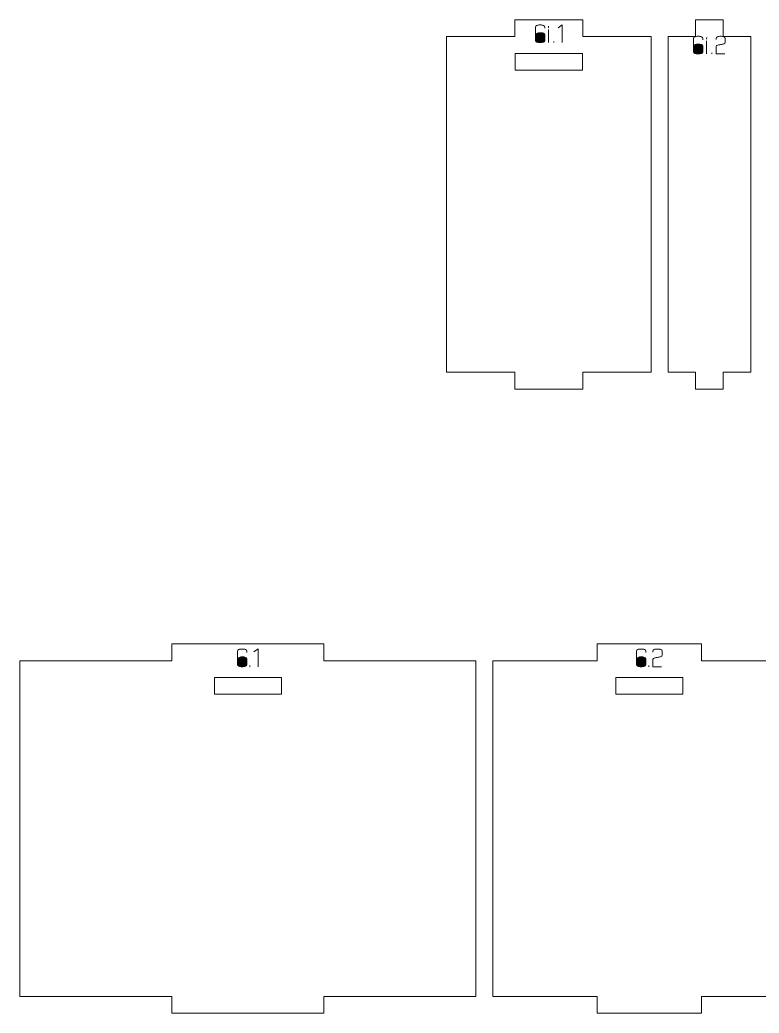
# Model space of a CAD drawing. Header units: centimetres. Extents: x -191 to 212, y -234 to 239.
# Drawn here: x 36.32 to 49.54, y -18.46 to -0.7 of the extents above; entities that cross this region are included whole.
import ezdxf

# ---------------------------------------------------------------- set-up
doc = ezdxf.new("R2010")
doc.units = ezdxf.units.CM
doc.header["$MEASUREMENT"] = 0
doc.layers.add('Capa 1', color=7, linetype='Continuous')

msp = doc.modelspace()

# ---------------------------------------------------------------- hatches: boundary and pattern name
at = {"layer": 'Capa 1', "true_color": 0x3e4095}
h = msp.add_hatch(color=175, dxfattribs=at)
edge = h.paths.add_edge_path()
edge.add_spline(control_points=[(45.62408, -1.10466), (45.60054, -1.10466), (45.58089, -1.10122), (45.56515, -1.09434), (45.5494, -1.08746), (45.54153, -1.07913), (45.54153, -1.06935), (45.54153, -1.06935), (45.54153, -0.96249), (45.54153, -0.96249), (45.54153, -0.96249), (45.54153, -0.82353), (45.54153, -0.82353), (45.54153, -0.81375), (45.5494, -0.80542), (45.56515, -0.79854), (45.58089, -0.79166), (45.60054, -0.78822), (45.62408, -0.78822), (45.64762, -0.78822), (45.66727, -0.79166), (45.68301, -0.79854), (45.69876, -0.80542), (45.70663, -0.81375), (45.70663, -0.82353), (45.70663, -0.82353), (45.70663, -0.84921), (45.70663, -0.84921), (45.70663, -0.84921), (45.70663, -0.82353), (45.70663, -0.82353), (45.70663, -0.81375), (45.69876, -0.80542), (45.68301, -0.79854), (45.66727, -0.79166), (45.64762, -0.78822), (45.62408, -0.78822), (45.60054, -0.78822), (45.58089, -0.79166), (45.56515, -0.79854), (45.5494, -0.80542), (45.54153, -0.81375), (45.54153, -0.82353), (45.54153, -0.82353), (45.54153, -0.96249), (45.54153, -0.96249), (45.54153, -0.95332), (45.55108, -0.94514), (45.57019, -0.93796), (45.5893, -0.93077), (45.60726, -0.92718), (45.62408, -0.92718), (45.64762, -0.92718), (45.66727, -0.93062), (45.68301, -0.9375), (45.69876, -0.94438), (45.70663, -0.95271), (45.70663, -0.96249), (45.70663, -0.96249), (45.70663, -1.06935), (45.70663, -1.06935), (45.70663, -1.07913), (45.69876, -1.08746), (45.68301, -1.09434), (45.66727, -1.10122), (45.64762, -1.10466), (45.62408, -1.10466)], knot_values=[0, 0, 0, 0, 0.04545455, 0.04545455, 0.04545455, 0.09090909, 0.09090909, 0.09090909, 0.13636364, 0.13636364, 0.13636364, 0.18181818, 0.18181818, 0.18181818, 0.22727273, 0.22727273, 0.22727273, 0.27272727, 0.27272727, 0.27272727, 0.31818182, 0.31818182, 0.31818182, 0.36363636, 0.36363636, 0.36363636, 0.40909091, 0.40909091, 0.40909091, 0.45454545, 0.45454545, 0.45454545, 0.5, 0.5, 0.5, 0.54545455, 0.54545455, 0.54545455, 0.59090909, 0.59090909, 0.59090909, 0.63636364, 0.63636364, 0.63636364, 0.68181818, 0.68181818, 0.68181818, 0.72727273, 0.72727273, 0.72727273, 0.77272727, 0.77272727, 0.77272727, 0.81818182, 0.81818182, 0.81818182, 0.86363636, 0.86363636, 0.86363636, 0.90909091, 0.90909091, 0.90909091, 0.95454545, 0.95454545, 0.95454545, 1, 1, 1, 1], degree=3, periodic=1)
h = msp.add_hatch(color=175, dxfattribs=at)
edge = h.paths.add_edge_path()
edge.add_spline(control_points=[(45.77679, -0.84188), (45.77679, -0.84188), (45.77725, -0.80932), (45.77725, -0.80932), (45.77725, -0.80932), (45.77679, -0.84188), (45.77679, -0.84188)], knot_values=[0, 0, 0, 0, 0.5, 0.5, 0.5, 1, 1, 1, 1], degree=3, periodic=1)
h = msp.add_hatch(color=175, dxfattribs=at)
edge = h.paths.add_edge_path()
edge.add_spline(control_points=[(45.77679, -1.10466), (45.77679, -1.10466), (45.77679, -0.87077), (45.77679, -0.87077), (45.77679, -0.87077), (45.77679, -1.10466), (45.77679, -1.10466)], knot_values=[0, 0, 0, 0, 0.5, 0.5, 0.5, 1, 1, 1, 1], degree=3, periodic=1)
h = msp.add_hatch(color=175, dxfattribs=at)
edge = h.paths.add_edge_path()
edge.add_spline(control_points=[(46.02124, -0.78776), (46.02124, -0.78776), (45.94511, -0.8405), (45.94511, -0.8405), (45.94511, -0.8405), (46.02124, -0.78776), (46.02124, -0.78776), (46.02124, -0.78776), (46.02124, -1.10466), (46.02124, -1.10466), (46.02124, -1.10466), (46.02124, -0.78776), (46.02124, -0.78776)], knot_values=[0, 0, 0, 0, 0.25, 0.25, 0.25, 0.5, 0.5, 0.5, 0.75, 0.75, 0.75, 1, 1, 1, 1], degree=3, periodic=1)
h = msp.add_hatch(color=175, dxfattribs=at)
edge = h.paths.add_edge_path()
edge.add_spline(control_points=[(45.54153, -1.06935), (45.54153, -1.07913), (45.5494, -1.08746), (45.56515, -1.09434), (45.58089, -1.10122), (45.60054, -1.10466), (45.62408, -1.10466), (45.64762, -1.10466), (45.66727, -1.10122), (45.68301, -1.09434), (45.69876, -1.08746), (45.70663, -1.07913), (45.70663, -1.06935), (45.70663, -1.06935), (45.70663, -0.96249), (45.70663, -0.96249), (45.70663, -0.95271), (45.69876, -0.94438), (45.68301, -0.9375), (45.66727, -0.93062), (45.64762, -0.92718), (45.62408, -0.92718), (45.60726, -0.92718), (45.5893, -0.93077), (45.57019, -0.93796), (45.55108, -0.94514), (45.54153, -0.95332), (45.54153, -0.96249), (45.54153, -0.96249), (45.54153, -1.06935), (45.54153, -1.06935)], knot_values=[0, 0, 0, 0, 0.1, 0.1, 0.1, 0.2, 0.2, 0.2, 0.3, 0.3, 0.3, 0.4, 0.4, 0.4, 0.5, 0.5, 0.5, 0.6, 0.6, 0.6, 0.7, 0.7, 0.7, 0.8, 0.8, 0.8, 0.9, 0.9, 0.9, 1, 1, 1, 1], degree=3, periodic=1)
h = msp.add_hatch(color=175, dxfattribs=at)
edge = h.paths.add_edge_path()
edge.add_spline(control_points=[(48.45123, -1.30786), (48.42769, -1.30786), (48.40804, -1.30442), (48.3923, -1.29754), (48.37655, -1.29066), (48.36868, -1.28233), (48.36868, -1.27255), (48.36868, -1.27255), (48.36868, -1.16569), (48.36868, -1.16569), (48.36868, -1.16569), (48.36868, -1.02673), (48.36868, -1.02673), (48.36868, -1.01695), (48.37655, -1.00862), (48.3923, -1.00174), (48.40804, -0.99486), (48.42769, -0.99142), (48.45123, -0.99142), (48.47477, -0.99142), (48.49442, -0.99486), (48.51016, -1.00174), (48.52591, -1.00862), (48.53378, -1.01695), (48.53378, -1.02673), (48.53378, -1.02673), (48.53378, -1.05241), (48.53378, -1.05241), (48.53378, -1.05241), (48.53378, -1.02673), (48.53378, -1.02673), (48.53378, -1.01695), (48.52591, -1.00862), (48.51016, -1.00174), (48.49442, -0.99486), (48.47477, -0.99142), (48.45123, -0.99142), (48.42769, -0.99142), (48.40804, -0.99486), (48.3923, -1.00174), (48.37655, -1.00862), (48.36868, -1.01695), (48.36868, -1.02673), (48.36868, -1.02673), (48.36868, -1.16569), (48.36868, -1.16569), (48.36868, -1.15652), (48.37823, -1.14834), (48.39734, -1.14116), (48.41645, -1.13397), (48.43441, -1.13038), (48.45123, -1.13038), (48.47477, -1.13038), (48.49442, -1.13382), (48.51016, -1.1407), (48.52591, -1.14758), (48.53378, -1.15591), (48.53378, -1.16569), (48.53378, -1.16569), (48.53378, -1.27255), (48.53378, -1.27255), (48.53378, -1.28233), (48.52591, -1.29066), (48.51016, -1.29754), (48.49442, -1.30442), (48.47477, -1.30786), (48.45123, -1.30786)], knot_values=[0, 0, 0, 0, 0.04545455, 0.04545455, 0.04545455, 0.09090909, 0.09090909, 0.09090909, 0.13636364, 0.13636364, 0.13636364, 0.18181818, 0.18181818, 0.18181818, 0.22727273, 0.22727273, 0.22727273, 0.27272727, 0.27272727, 0.27272727, 0.31818182, 0.31818182, 0.31818182, 0.36363636, 0.36363636, 0.36363636, 0.40909091, 0.40909091, 0.40909091, 0.45454545, 0.45454545, 0.45454545, 0.5, 0.5, 0.5, 0.54545455, 0.54545455, 0.54545455, 0.59090909, 0.59090909, 0.59090909, 0.63636364, 0.63636364, 0.63636364, 0.68181818, 0.68181818, 0.68181818, 0.72727273, 0.72727273, 0.72727273, 0.77272727, 0.77272727, 0.77272727, 0.81818182, 0.81818182, 0.81818182, 0.86363636, 0.86363636, 0.86363636, 0.90909091, 0.90909091, 0.90909091, 0.95454545, 0.95454545, 0.95454545, 1, 1, 1, 1], degree=3, periodic=1)
h = msp.add_hatch(color=175, dxfattribs=at)
edge = h.paths.add_edge_path()
edge.add_spline(control_points=[(48.60394, -1.04508), (48.60394, -1.04508), (48.6044, -1.01252), (48.6044, -1.01252), (48.6044, -1.01252), (48.60394, -1.04508), (48.60394, -1.04508)], knot_values=[0, 0, 0, 0, 0.5, 0.5, 0.5, 1, 1, 1, 1], degree=3, periodic=1)
h = msp.add_hatch(color=175, dxfattribs=at)
edge = h.paths.add_edge_path()
edge.add_spline(control_points=[(48.7718, -1.30786), (48.7718, -1.30786), (48.7718, -1.17532), (48.7718, -1.17532), (48.77272, -1.1634), (48.78357, -1.15423), (48.80436, -1.14781), (48.81292, -1.14719), (48.8211, -1.1462), (48.8289, -1.14482), (48.83669, -1.14345), (48.84457, -1.142), (48.85252, -1.14047), (48.86719, -1.13802), (48.87843, -1.13603), (48.88622, -1.13451), (48.89402, -1.13298), (48.90159, -1.13099), (48.90893, -1.12854), (48.92788, -1.12151), (48.93736, -1.11249), (48.93736, -1.10149), (48.93736, -1.10149), (48.93736, -1.02673), (48.93736, -1.02673), (48.93736, -1.01695), (48.92949, -1.00862), (48.91374, -1.00174), (48.898, -0.99486), (48.87835, -0.99142), (48.85481, -0.99142), (48.83127, -0.99142), (48.81162, -0.99486), (48.79588, -1.00174), (48.78013, -1.00862), (48.77226, -1.01695), (48.77226, -1.02673), (48.77226, -1.02673), (48.77226, -1.0492), (48.77226, -1.0492), (48.77226, -1.0492), (48.77226, -1.02673), (48.77226, -1.02673), (48.77226, -1.01695), (48.78013, -1.00862), (48.79588, -1.00174), (48.81162, -0.99486), (48.83127, -0.99142), (48.85481, -0.99142), (48.87835, -0.99142), (48.898, -0.99486), (48.91374, -1.00174), (48.92949, -1.00862), (48.93736, -1.01695), (48.93736, -1.02673), (48.93736, -1.02673), (48.93736, -1.10149), (48.93736, -1.10149), (48.93736, -1.11249), (48.92788, -1.12151), (48.90893, -1.12854), (48.90159, -1.13099), (48.89402, -1.13298), (48.88622, -1.13451), (48.87843, -1.13603), (48.86719, -1.13802), (48.85252, -1.14047), (48.84457, -1.142), (48.83669, -1.14345), (48.8289, -1.14482), (48.8211, -1.1462), (48.81292, -1.14719), (48.80436, -1.14781), (48.78357, -1.15423), (48.77272, -1.1634), (48.7718, -1.17532), (48.7718, -1.17532), (48.7718, -1.30786), (48.7718, -1.30786), (48.7718, -1.30786), (48.92865, -1.30786), (48.92865, -1.30786), (48.92865, -1.30786), (48.7718, -1.30786), (48.7718, -1.30786)], knot_values=[0, 0, 0, 0, 0.03571429, 0.03571429, 0.03571429, 0.07142857, 0.07142857, 0.07142857, 0.10714286, 0.10714286, 0.10714286, 0.14285714, 0.14285714, 0.14285714, 0.17857143, 0.17857143, 0.17857143, 0.21428571, 0.21428571, 0.21428571, 0.25, 0.25, 0.25, 0.28571429, 0.28571429, 0.28571429, 0.32142857, 0.32142857, 0.32142857, 0.35714286, 0.35714286, 0.35714286, 0.39285714, 0.39285714, 0.39285714, 0.42857143, 0.42857143, 0.42857143, 0.46428571, 0.46428571, 0.46428571, 0.5, 0.5, 0.5, 0.53571429, 0.53571429, 0.53571429, 0.57142857, 0.57142857, 0.57142857, 0.60714286, 0.60714286, 0.60714286, 0.64285714, 0.64285714, 0.64285714, 0.67857143, 0.67857143, 0.67857143, 0.71428571, 0.71428571, 0.71428571, 0.75, 0.75, 0.75, 0.78571429, 0.78571429, 0.78571429, 0.82142857, 0.82142857, 0.82142857, 0.85714286, 0.85714286, 0.85714286, 0.89285714, 0.89285714, 0.89285714, 0.92857143, 0.92857143, 0.92857143, 0.96428571, 0.96428571, 0.96428571, 1, 1, 1, 1], degree=3, periodic=1)
h = msp.add_hatch(color=175, dxfattribs=at)
edge = h.paths.add_edge_path()
edge.add_spline(control_points=[(45.87173, -1.10466), (45.87173, -1.10466), (45.87173, -1.08219), (45.87173, -1.08219), (45.87173, -1.08219), (45.87173, -1.10466), (45.87173, -1.10466)], knot_values=[0, 0, 0, 0, 0.5, 0.5, 0.5, 1, 1, 1, 1], degree=3, periodic=1)
h = msp.add_hatch(color=175, dxfattribs=at)
edge = h.paths.add_edge_path()
edge.add_spline(control_points=[(48.36868, -1.27255), (48.36868, -1.28233), (48.37655, -1.29066), (48.3923, -1.29754), (48.40804, -1.30442), (48.42769, -1.30786), (48.45123, -1.30786), (48.47477, -1.30786), (48.49442, -1.30442), (48.51016, -1.29754), (48.52591, -1.29066), (48.53378, -1.28233), (48.53378, -1.27255), (48.53378, -1.27255), (48.53378, -1.16569), (48.53378, -1.16569), (48.53378, -1.15591), (48.52591, -1.14758), (48.51016, -1.1407), (48.49442, -1.13382), (48.47477, -1.13038), (48.45123, -1.13038), (48.43441, -1.13038), (48.41645, -1.13397), (48.39734, -1.14116), (48.37823, -1.14834), (48.36868, -1.15652), (48.36868, -1.16569), (48.36868, -1.16569), (48.36868, -1.27255), (48.36868, -1.27255)], knot_values=[0, 0, 0, 0, 0.1, 0.1, 0.1, 0.2, 0.2, 0.2, 0.3, 0.3, 0.3, 0.4, 0.4, 0.4, 0.5, 0.5, 0.5, 0.6, 0.6, 0.6, 0.7, 0.7, 0.7, 0.8, 0.8, 0.8, 0.9, 0.9, 0.9, 1, 1, 1, 1], degree=3, periodic=1)
h = msp.add_hatch(color=175, dxfattribs=at)
edge = h.paths.add_edge_path()
edge.add_spline(control_points=[(48.60394, -1.30786), (48.60394, -1.30786), (48.60394, -1.07397), (48.60394, -1.07397), (48.60394, -1.07397), (48.60394, -1.30786), (48.60394, -1.30786)], knot_values=[0, 0, 0, 0, 0.5, 0.5, 0.5, 1, 1, 1, 1], degree=3, periodic=1)
h = msp.add_hatch(color=175, dxfattribs=at)
edge = h.paths.add_edge_path()
edge.add_spline(control_points=[(48.69888, -1.30786), (48.69888, -1.30786), (48.69888, -1.28539), (48.69888, -1.28539), (48.69888, -1.28539), (48.69888, -1.30786), (48.69888, -1.30786)], knot_values=[0, 0, 0, 0, 0.5, 0.5, 0.5, 1, 1, 1, 1], degree=3, periodic=1)
h = msp.add_hatch(color=175, dxfattribs=at)
edge = h.paths.add_edge_path()
edge.add_spline(control_points=[(40.29562, -12.26262), (40.27208, -12.26262), (40.25243, -12.25918), (40.23669, -12.2523), (40.22094, -12.24542), (40.21307, -12.23709), (40.21307, -12.22731), (40.21307, -12.22731), (40.21307, -12.12045), (40.21307, -12.12045), (40.21307, -12.12045), (40.21307, -11.98149), (40.21307, -11.98149), (40.21307, -11.97171), (40.22094, -11.96338), (40.23669, -11.9565), (40.25243, -11.94962), (40.27208, -11.94618), (40.29562, -11.94618), (40.31916, -11.94618), (40.33881, -11.94962), (40.35455, -11.9565), (40.3703, -11.96338), (40.37817, -11.97171), (40.37817, -11.98149), (40.37817, -11.98149), (40.37817, -12.00717), (40.37817, -12.00717), (40.37817, -12.00717), (40.37817, -11.98149), (40.37817, -11.98149), (40.37817, -11.97171), (40.3703, -11.96338), (40.35455, -11.9565), (40.33881, -11.94962), (40.31916, -11.94618), (40.29562, -11.94618), (40.27208, -11.94618), (40.25243, -11.94962), (40.23669, -11.9565), (40.22094, -11.96338), (40.21307, -11.97171), (40.21307, -11.98149), (40.21307, -11.98149), (40.21307, -12.12045), (40.21307, -12.12045), (40.21307, -12.11128), (40.22262, -12.1031), (40.24173, -12.09592), (40.26084, -12.08873), (40.2788, -12.08514), (40.29562, -12.08514), (40.31916, -12.08514), (40.33881, -12.08858), (40.35455, -12.09546), (40.3703, -12.10234), (40.37817, -12.11067), (40.37817, -12.12045), (40.37817, -12.12045), (40.37817, -12.22731), (40.37817, -12.22731), (40.37817, -12.23709), (40.3703, -12.24542), (40.35455, -12.2523), (40.33881, -12.25918), (40.31916, -12.26262), (40.29562, -12.26262)], knot_values=[0, 0, 0, 0, 0.04545455, 0.04545455, 0.04545455, 0.09090909, 0.09090909, 0.09090909, 0.13636364, 0.13636364, 0.13636364, 0.18181818, 0.18181818, 0.18181818, 0.22727273, 0.22727273, 0.22727273, 0.27272727, 0.27272727, 0.27272727, 0.31818182, 0.31818182, 0.31818182, 0.36363636, 0.36363636, 0.36363636, 0.40909091, 0.40909091, 0.40909091, 0.45454545, 0.45454545, 0.45454545, 0.5, 0.5, 0.5, 0.54545455, 0.54545455, 0.54545455, 0.59090909, 0.59090909, 0.59090909, 0.63636364, 0.63636364, 0.63636364, 0.68181818, 0.68181818, 0.68181818, 0.72727273, 0.72727273, 0.72727273, 0.77272727, 0.77272727, 0.77272727, 0.81818182, 0.81818182, 0.81818182, 0.86363636, 0.86363636, 0.86363636, 0.90909091, 0.90909091, 0.90909091, 0.95454545, 0.95454545, 0.95454545, 1, 1, 1, 1], degree=3, periodic=1)
h = msp.add_hatch(color=175, dxfattribs=at)
edge = h.paths.add_edge_path()
edge.add_spline(control_points=[(40.58271, -11.94572), (40.58271, -11.94572), (40.50658, -11.99846), (40.50658, -11.99846), (40.50658, -11.99846), (40.58271, -11.94572), (40.58271, -11.94572), (40.58271, -11.94572), (40.58271, -12.26262), (40.58271, -12.26262), (40.58271, -12.26262), (40.58271, -11.94572), (40.58271, -11.94572)], knot_values=[0, 0, 0, 0, 0.25, 0.25, 0.25, 0.5, 0.5, 0.5, 0.75, 0.75, 0.75, 1, 1, 1, 1], degree=3, periodic=1)
h = msp.add_hatch(color=175, dxfattribs=at)
edge = h.paths.add_edge_path()
edge.add_spline(control_points=[(47.43152, -12.26262), (47.40798, -12.26262), (47.38833, -12.25918), (47.37259, -12.2523), (47.35684, -12.24542), (47.34897, -12.23709), (47.34897, -12.22731), (47.34897, -12.22731), (47.34897, -12.12045), (47.34897, -12.12045), (47.34897, -12.12045), (47.34897, -11.98149), (47.34897, -11.98149), (47.34897, -11.97171), (47.35684, -11.96338), (47.37259, -11.9565), (47.38833, -11.94962), (47.40798, -11.94618), (47.43152, -11.94618), (47.45506, -11.94618), (47.47471, -11.94962), (47.49045, -11.9565), (47.5062, -11.96338), (47.51407, -11.97171), (47.51407, -11.98149), (47.51407, -11.98149), (47.51407, -12.00717), (47.51407, -12.00717), (47.51407, -12.00717), (47.51407, -11.98149), (47.51407, -11.98149), (47.51407, -11.97171), (47.5062, -11.96338), (47.49045, -11.9565), (47.47471, -11.94962), (47.45506, -11.94618), (47.43152, -11.94618), (47.40798, -11.94618), (47.38833, -11.94962), (47.37259, -11.9565), (47.35684, -11.96338), (47.34897, -11.97171), (47.34897, -11.98149), (47.34897, -11.98149), (47.34897, -12.12045), (47.34897, -12.12045), (47.34897, -12.11128), (47.35852, -12.1031), (47.37763, -12.09592), (47.39674, -12.08873), (47.4147, -12.08514), (47.43152, -12.08514), (47.45506, -12.08514), (47.47471, -12.08858), (47.49045, -12.09546), (47.5062, -12.10234), (47.51407, -12.11067), (47.51407, -12.12045), (47.51407, -12.12045), (47.51407, -12.22731), (47.51407, -12.22731), (47.51407, -12.23709), (47.5062, -12.24542), (47.49045, -12.2523), (47.47471, -12.25918), (47.45506, -12.26262), (47.43152, -12.26262)], knot_values=[0, 0, 0, 0, 0.04545455, 0.04545455, 0.04545455, 0.09090909, 0.09090909, 0.09090909, 0.13636364, 0.13636364, 0.13636364, 0.18181818, 0.18181818, 0.18181818, 0.22727273, 0.22727273, 0.22727273, 0.27272727, 0.27272727, 0.27272727, 0.31818182, 0.31818182, 0.31818182, 0.36363636, 0.36363636, 0.36363636, 0.40909091, 0.40909091, 0.40909091, 0.45454545, 0.45454545, 0.45454545, 0.5, 0.5, 0.5, 0.54545455, 0.54545455, 0.54545455, 0.59090909, 0.59090909, 0.59090909, 0.63636364, 0.63636364, 0.63636364, 0.68181818, 0.68181818, 0.68181818, 0.72727273, 0.72727273, 0.72727273, 0.77272727, 0.77272727, 0.77272727, 0.81818182, 0.81818182, 0.81818182, 0.86363636, 0.86363636, 0.86363636, 0.90909091, 0.90909091, 0.90909091, 0.95454545, 0.95454545, 0.95454545, 1, 1, 1, 1], degree=3, periodic=1)
h = msp.add_hatch(color=175, dxfattribs=at)
edge = h.paths.add_edge_path()
edge.add_spline(control_points=[(47.64202, -12.26262), (47.64202, -12.26262), (47.64202, -12.13008), (47.64202, -12.13008), (47.64294, -12.11816), (47.65379, -12.10899), (47.67458, -12.10257), (47.68314, -12.10195), (47.69132, -12.10096), (47.69912, -12.09958), (47.70691, -12.09821), (47.71479, -12.09676), (47.72274, -12.09523), (47.73741, -12.09278), (47.74865, -12.09079), (47.75644, -12.08927), (47.76424, -12.08774), (47.77181, -12.08575), (47.77915, -12.0833), (47.7981, -12.07627), (47.80758, -12.06725), (47.80758, -12.05625), (47.80758, -12.05625), (47.80758, -11.98149), (47.80758, -11.98149), (47.80758, -11.97171), (47.79971, -11.96338), (47.78396, -11.9565), (47.76822, -11.94962), (47.74857, -11.94618), (47.72503, -11.94618), (47.70149, -11.94618), (47.68184, -11.94962), (47.6661, -11.9565), (47.65035, -11.96338), (47.64248, -11.97171), (47.64248, -11.98149), (47.64248, -11.98149), (47.64248, -12.00396), (47.64248, -12.00396), (47.64248, -12.00396), (47.64248, -11.98149), (47.64248, -11.98149), (47.64248, -11.97171), (47.65035, -11.96338), (47.6661, -11.9565), (47.68184, -11.94962), (47.70149, -11.94618), (47.72503, -11.94618), (47.74857, -11.94618), (47.76822, -11.94962), (47.78396, -11.9565), (47.79971, -11.96338), (47.80758, -11.97171), (47.80758, -11.98149), (47.80758, -11.98149), (47.80758, -12.05625), (47.80758, -12.05625), (47.80758, -12.06725), (47.7981, -12.07627), (47.77915, -12.0833), (47.77181, -12.08575), (47.76424, -12.08774), (47.75644, -12.08927), (47.74865, -12.09079), (47.73741, -12.09278), (47.72274, -12.09523), (47.71479, -12.09676), (47.70691, -12.09821), (47.69912, -12.09958), (47.69132, -12.10096), (47.68314, -12.10195), (47.67458, -12.10257), (47.65379, -12.10899), (47.64294, -12.11816), (47.64202, -12.13008), (47.64202, -12.13008), (47.64202, -12.26262), (47.64202, -12.26262), (47.64202, -12.26262), (47.79887, -12.26262), (47.79887, -12.26262), (47.79887, -12.26262), (47.64202, -12.26262), (47.64202, -12.26262)], knot_values=[0, 0, 0, 0, 0.03571429, 0.03571429, 0.03571429, 0.07142857, 0.07142857, 0.07142857, 0.10714286, 0.10714286, 0.10714286, 0.14285714, 0.14285714, 0.14285714, 0.17857143, 0.17857143, 0.17857143, 0.21428571, 0.21428571, 0.21428571, 0.25, 0.25, 0.25, 0.28571429, 0.28571429, 0.28571429, 0.32142857, 0.32142857, 0.32142857, 0.35714286, 0.35714286, 0.35714286, 0.39285714, 0.39285714, 0.39285714, 0.42857143, 0.42857143, 0.42857143, 0.46428571, 0.46428571, 0.46428571, 0.5, 0.5, 0.5, 0.53571429, 0.53571429, 0.53571429, 0.57142857, 0.57142857, 0.57142857, 0.60714286, 0.60714286, 0.60714286, 0.64285714, 0.64285714, 0.64285714, 0.67857143, 0.67857143, 0.67857143, 0.71428571, 0.71428571, 0.71428571, 0.75, 0.75, 0.75, 0.78571429, 0.78571429, 0.78571429, 0.82142857, 0.82142857, 0.82142857, 0.85714286, 0.85714286, 0.85714286, 0.89285714, 0.89285714, 0.89285714, 0.92857143, 0.92857143, 0.92857143, 0.96428571, 0.96428571, 0.96428571, 1, 1, 1, 1], degree=3, periodic=1)
h = msp.add_hatch(color=175, dxfattribs=at)
edge = h.paths.add_edge_path()
edge.add_spline(control_points=[(40.21307, -12.22731), (40.21307, -12.23709), (40.22094, -12.24542), (40.23669, -12.2523), (40.25243, -12.25918), (40.27208, -12.26262), (40.29562, -12.26262), (40.31916, -12.26262), (40.33881, -12.25918), (40.35455, -12.2523), (40.3703, -12.24542), (40.37817, -12.23709), (40.37817, -12.22731), (40.37817, -12.22731), (40.37817, -12.12045), (40.37817, -12.12045), (40.37817, -12.11067), (40.3703, -12.10234), (40.35455, -12.09546), (40.33881, -12.08858), (40.31916, -12.08514), (40.29562, -12.08514), (40.2788, -12.08514), (40.26084, -12.08873), (40.24173, -12.09592), (40.22262, -12.1031), (40.21307, -12.11128), (40.21307, -12.12045), (40.21307, -12.12045), (40.21307, -12.22731), (40.21307, -12.22731)], knot_values=[0, 0, 0, 0, 0.1, 0.1, 0.1, 0.2, 0.2, 0.2, 0.3, 0.3, 0.3, 0.4, 0.4, 0.4, 0.5, 0.5, 0.5, 0.6, 0.6, 0.6, 0.7, 0.7, 0.7, 0.8, 0.8, 0.8, 0.9, 0.9, 0.9, 1, 1, 1, 1], degree=3, periodic=1)
h = msp.add_hatch(color=175, dxfattribs=at)
edge = h.paths.add_edge_path()
edge.add_spline(control_points=[(40.4332, -12.26262), (40.4332, -12.26262), (40.4332, -12.24015), (40.4332, -12.24015), (40.4332, -12.24015), (40.4332, -12.26262), (40.4332, -12.26262)], knot_values=[0, 0, 0, 0, 0.5, 0.5, 0.5, 1, 1, 1, 1], degree=3, periodic=1)
h = msp.add_hatch(color=175, dxfattribs=at)
edge = h.paths.add_edge_path()
edge.add_spline(control_points=[(47.34897, -12.22731), (47.34897, -12.23709), (47.35684, -12.24542), (47.37259, -12.2523), (47.38833, -12.25918), (47.40798, -12.26262), (47.43152, -12.26262), (47.45506, -12.26262), (47.47471, -12.25918), (47.49045, -12.2523), (47.5062, -12.24542), (47.51407, -12.23709), (47.51407, -12.22731), (47.51407, -12.22731), (47.51407, -12.12045), (47.51407, -12.12045), (47.51407, -12.11067), (47.5062, -12.10234), (47.49045, -12.09546), (47.47471, -12.08858), (47.45506, -12.08514), (47.43152, -12.08514), (47.4147, -12.08514), (47.39674, -12.08873), (47.37763, -12.09592), (47.35852, -12.1031), (47.34897, -12.11128), (47.34897, -12.12045), (47.34897, -12.12045), (47.34897, -12.22731), (47.34897, -12.22731)], knot_values=[0, 0, 0, 0, 0.1, 0.1, 0.1, 0.2, 0.2, 0.2, 0.3, 0.3, 0.3, 0.4, 0.4, 0.4, 0.5, 0.5, 0.5, 0.6, 0.6, 0.6, 0.7, 0.7, 0.7, 0.8, 0.8, 0.8, 0.9, 0.9, 0.9, 1, 1, 1, 1], degree=3, periodic=1)
h = msp.add_hatch(color=175, dxfattribs=at)
edge = h.paths.add_edge_path()
edge.add_spline(control_points=[(47.5691, -12.26262), (47.5691, -12.26262), (47.5691, -12.24015), (47.5691, -12.24015), (47.5691, -12.24015), (47.5691, -12.26262), (47.5691, -12.26262)], knot_values=[0, 0, 0, 0, 0.5, 0.5, 0.5, 1, 1, 1, 1], degree=3, periodic=1)

# ---------------------------------------------------------------- linework, layer by layer
at = {"layer": 'Capa 1', "color": 240, "lineweight": 20}
for points, knots in [([(43.94955, -0.99826), (43.94955, -0.99826), (43.94955, -6.99826), (43.94955, -6.99826), (43.94955, -6.99826), (45.17077, -6.99826), (45.17077, -6.99826), (45.17077, -6.99826), (45.17077, -7.29826), (45.17077, -7.29826), (45.17077, -7.29826), (46.39199, -7.29826), (46.39199, -7.29826), (46.39199, -7.29826), (46.39199, -6.99826), (46.39199, -6.99826), (46.39199, -6.99826), (47.61321, -6.99826), (47.61321, -6.99826), (47.61321, -6.99826), (47.61321, -0.99826), (47.61321, -0.99826), (47.61321, -0.99826), (46.39199, -0.99826), (46.39199, -0.99826), (46.39199, -0.99826), (46.39199, -0.69826), (46.39199, -0.69826), (46.39199, -0.69826), (45.17077, -0.69826), (45.17077, -0.69826), (45.17077, -0.69826), (45.17077, -0.99826), (45.17077, -0.99826), (45.17077, -0.99826), (43.94955, -0.99826), (43.94955, -0.99826)], [0, 0, 0, 0, 0.08333333, 0.08333333, 0.08333333, 0.16666667, 0.16666667, 0.16666667, 0.25, 0.25, 0.25, 0.33333333, 0.33333333, 0.33333333, 0.41666667, 0.41666667, 0.41666667, 0.5, 0.5, 0.5, 0.58333333, 0.58333333, 0.58333333, 0.66666667, 0.66666667, 0.66666667, 0.75, 0.75, 0.75, 0.83333333, 0.83333333, 0.83333333, 0.91666667, 0.91666667, 0.91666667, 1, 1, 1, 1]), ([(47.91321, -0.99826), (47.91321, -0.99826), (47.91321, -6.99826), (47.91321, -6.99826), (47.91321, -6.99826), (48.40642, -6.99826), (48.40642, -6.99826), (48.40642, -6.99826), (48.40642, -7.29826), (48.40642, -7.29826), (48.40642, -7.29826), (48.89962, -7.29826), (48.89962, -7.29826), (48.89962, -7.29826), (48.89962, -6.99826), (48.89962, -6.99826), (48.89962, -6.99826), (49.39283, -6.99826), (49.39283, -6.99826), (49.39283, -6.99826), (49.39283, -0.99826), (49.39283, -0.99826), (49.39283, -0.99826), (48.89962, -0.99826), (48.89962, -0.99826), (48.89962, -0.99826), (48.89962, -0.69826), (48.89962, -0.69826), (48.89962, -0.69826), (48.40642, -0.69826), (48.40642, -0.69826), (48.40642, -0.69826), (48.40642, -0.99826), (48.40642, -0.99826), (48.40642, -0.99826), (47.91321, -0.99826), (47.91321, -0.99826)], [0, 0, 0, 0, 0.08333333, 0.08333333, 0.08333333, 0.16666667, 0.16666667, 0.16666667, 0.25, 0.25, 0.25, 0.33333333, 0.33333333, 0.33333333, 0.41666667, 0.41666667, 0.41666667, 0.5, 0.5, 0.5, 0.58333333, 0.58333333, 0.58333333, 0.66666667, 0.66666667, 0.66666667, 0.75, 0.75, 0.75, 0.83333333, 0.83333333, 0.83333333, 0.91666667, 0.91666667, 0.91666667, 1, 1, 1, 1]), ([(45.18138, -1.59796), (45.18138, -1.59796), (46.38138, -1.59796), (46.38138, -1.59796), (46.38138, -1.59796), (46.38138, -1.29796), (46.38138, -1.29796), (46.38138, -1.29796), (45.18138, -1.29796), (45.18138, -1.29796), (45.18138, -1.29796), (45.18138, -1.59796), (45.18138, -1.59796)], [0, 0, 0, 0, 0.25, 0.25, 0.25, 0.5, 0.5, 0.5, 0.75, 0.75, 0.75, 1, 1, 1, 1]), ([(36.31898, -12.15622), (36.31898, -12.15622), (36.31898, -18.15622), (36.31898, -18.15622), (36.31898, -18.15622), (39.03825, -18.15622), (39.03825, -18.15622), (39.03825, -18.15622), (39.03825, -18.45622), (39.03825, -18.45622), (39.03825, -18.45622), (41.75753, -18.45622), (41.75753, -18.45622), (41.75753, -18.45622), (41.75753, -18.15622), (41.75753, -18.15622), (41.75753, -18.15622), (44.4768, -18.15622), (44.4768, -18.15622), (44.4768, -18.15622), (44.4768, -12.15622), (44.4768, -12.15622), (44.4768, -12.15622), (41.75753, -12.15622), (41.75753, -12.15622), (41.75753, -12.15622), (41.75753, -11.85622), (41.75753, -11.85622), (41.75753, -11.85622), (39.03825, -11.85622), (39.03825, -11.85622), (39.03825, -11.85622), (39.03825, -12.15622), (39.03825, -12.15622), (39.03825, -12.15622), (36.31898, -12.15622), (36.31898, -12.15622)], [0, 0, 0, 0, 0.08333333, 0.08333333, 0.08333333, 0.16666667, 0.16666667, 0.16666667, 0.25, 0.25, 0.25, 0.33333333, 0.33333333, 0.33333333, 0.41666667, 0.41666667, 0.41666667, 0.5, 0.5, 0.5, 0.58333333, 0.58333333, 0.58333333, 0.66666667, 0.66666667, 0.66666667, 0.75, 0.75, 0.75, 0.83333333, 0.83333333, 0.83333333, 0.91666667, 0.91666667, 0.91666667, 1, 1, 1, 1]), ([(44.7768, -12.15622), (44.7768, -12.15622), (44.7768, -18.15622), (44.7768, -18.15622), (44.7768, -18.15622), (46.64445, -18.15622), (46.64445, -18.15622), (46.64445, -18.15622), (46.64445, -18.45622), (46.64445, -18.45622), (46.64445, -18.45622), (48.5121, -18.45622), (48.5121, -18.45622), (48.5121, -18.45622), (48.5121, -18.15622), (48.5121, -18.15622), (48.5121, -18.15622), (50.37975, -18.15622), (50.37975, -18.15622), (50.37975, -18.15622), (50.37975, -12.15622), (50.37975, -12.15622), (50.37975, -12.15622), (48.5121, -12.15622), (48.5121, -12.15622), (48.5121, -12.15622), (48.5121, -11.85622), (48.5121, -11.85622), (48.5121, -11.85622), (46.64445, -11.85622), (46.64445, -11.85622), (46.64445, -11.85622), (46.64445, -12.15622), (46.64445, -12.15622), (46.64445, -12.15622), (44.7768, -12.15622), (44.7768, -12.15622)], [0, 0, 0, 0, 0.08333333, 0.08333333, 0.08333333, 0.16666667, 0.16666667, 0.16666667, 0.25, 0.25, 0.25, 0.33333333, 0.33333333, 0.33333333, 0.41666667, 0.41666667, 0.41666667, 0.5, 0.5, 0.5, 0.58333333, 0.58333333, 0.58333333, 0.66666667, 0.66666667, 0.66666667, 0.75, 0.75, 0.75, 0.83333333, 0.83333333, 0.83333333, 0.91666667, 0.91666667, 0.91666667, 1, 1, 1, 1]), ([(39.79789, -12.75596), (39.79789, -12.75596), (40.99789, -12.75596), (40.99789, -12.75596), (40.99789, -12.75596), (40.99789, -12.45596), (40.99789, -12.45596), (40.99789, -12.45596), (39.79789, -12.45596), (39.79789, -12.45596), (39.79789, -12.45596), (39.79789, -12.75596), (39.79789, -12.75596)], [0, 0, 0, 0, 0.25, 0.25, 0.25, 0.5, 0.5, 0.5, 0.75, 0.75, 0.75, 1, 1, 1, 1]), ([(46.97827, -12.75596), (46.97827, -12.75596), (48.17827, -12.75596), (48.17827, -12.75596), (48.17827, -12.75596), (48.17827, -12.45596), (48.17827, -12.45596), (48.17827, -12.45596), (46.97827, -12.45596), (46.97827, -12.45596), (46.97827, -12.45596), (46.97827, -12.75596), (46.97827, -12.75596)], [0, 0, 0, 0, 0.25, 0.25, 0.25, 0.5, 0.5, 0.5, 0.75, 0.75, 0.75, 1, 1, 1, 1])]:
    msp.add_open_spline(points, degree=3, knots=knots, dxfattribs=at)
at = {"layer": 'Capa 1', "color": 114, "lineweight": 9}
for points, knots in [([(45.62408, -1.10466), (45.60054, -1.10466), (45.58089, -1.10122), (45.56515, -1.09434), (45.5494, -1.08746), (45.54153, -1.07913), (45.54153, -1.06935), (45.54153, -1.06935), (45.54153, -0.96249), (45.54153, -0.96249), (45.54153, -0.96249), (45.54153, -0.82353), (45.54153, -0.82353), (45.54153, -0.81375), (45.5494, -0.80542), (45.56515, -0.79854), (45.58089, -0.79166), (45.60054, -0.78822), (45.62408, -0.78822), (45.64762, -0.78822), (45.66727, -0.79166), (45.68301, -0.79854), (45.69876, -0.80542), (45.70663, -0.81375), (45.70663, -0.82353), (45.70663, -0.82353), (45.70663, -0.84921), (45.70663, -0.84921), (45.70663, -0.84921), (45.70663, -0.82353), (45.70663, -0.82353), (45.70663, -0.81375), (45.69876, -0.80542), (45.68301, -0.79854), (45.66727, -0.79166), (45.64762, -0.78822), (45.62408, -0.78822), (45.60054, -0.78822), (45.58089, -0.79166), (45.56515, -0.79854), (45.5494, -0.80542), (45.54153, -0.81375), (45.54153, -0.82353), (45.54153, -0.82353), (45.54153, -0.96249), (45.54153, -0.96249), (45.54153, -0.95332), (45.55108, -0.94514), (45.57019, -0.93796), (45.5893, -0.93077), (45.60726, -0.92718), (45.62408, -0.92718), (45.64762, -0.92718), (45.66727, -0.93062), (45.68301, -0.9375), (45.69876, -0.94438), (45.70663, -0.95271), (45.70663, -0.96249), (45.70663, -0.96249), (45.70663, -1.06935), (45.70663, -1.06935), (45.70663, -1.07913), (45.69876, -1.08746), (45.68301, -1.09434), (45.66727, -1.10122), (45.64762, -1.10466), (45.62408, -1.10466)], [0, 0, 0, 0, 0.04545455, 0.04545455, 0.04545455, 0.09090909, 0.09090909, 0.09090909, 0.13636364, 0.13636364, 0.13636364, 0.18181818, 0.18181818, 0.18181818, 0.22727273, 0.22727273, 0.22727273, 0.27272727, 0.27272727, 0.27272727, 0.31818182, 0.31818182, 0.31818182, 0.36363636, 0.36363636, 0.36363636, 0.40909091, 0.40909091, 0.40909091, 0.45454545, 0.45454545, 0.45454545, 0.5, 0.5, 0.5, 0.54545455, 0.54545455, 0.54545455, 0.59090909, 0.59090909, 0.59090909, 0.63636364, 0.63636364, 0.63636364, 0.68181818, 0.68181818, 0.68181818, 0.72727273, 0.72727273, 0.72727273, 0.77272727, 0.77272727, 0.77272727, 0.81818182, 0.81818182, 0.81818182, 0.86363636, 0.86363636, 0.86363636, 0.90909091, 0.90909091, 0.90909091, 0.95454545, 0.95454545, 0.95454545, 1, 1, 1, 1]), ([(45.77679, -0.84188), (45.77679, -0.84188), (45.77725, -0.80932), (45.77725, -0.80932), (45.77725, -0.80932), (45.77679, -0.84188), (45.77679, -0.84188)], [0, 0, 0, 0, 0.5, 0.5, 0.5, 1, 1, 1, 1]), ([(45.77679, -1.10466), (45.77679, -1.10466), (45.77679, -0.87077), (45.77679, -0.87077), (45.77679, -0.87077), (45.77679, -1.10466), (45.77679, -1.10466)], [0, 0, 0, 0, 0.5, 0.5, 0.5, 1, 1, 1, 1]), ([(46.02124, -0.78776), (46.02124, -0.78776), (45.94511, -0.8405), (45.94511, -0.8405), (45.94511, -0.8405), (46.02124, -0.78776), (46.02124, -0.78776), (46.02124, -0.78776), (46.02124, -1.10466), (46.02124, -1.10466), (46.02124, -1.10466), (46.02124, -0.78776), (46.02124, -0.78776)], [0, 0, 0, 0, 0.25, 0.25, 0.25, 0.5, 0.5, 0.5, 0.75, 0.75, 0.75, 1, 1, 1, 1]), ([(45.54153, -1.06935), (45.54153, -1.07913), (45.5494, -1.08746), (45.56515, -1.09434), (45.58089, -1.10122), (45.60054, -1.10466), (45.62408, -1.10466), (45.64762, -1.10466), (45.66727, -1.10122), (45.68301, -1.09434), (45.69876, -1.08746), (45.70663, -1.07913), (45.70663, -1.06935), (45.70663, -1.06935), (45.70663, -0.96249), (45.70663, -0.96249), (45.70663, -0.95271), (45.69876, -0.94438), (45.68301, -0.9375), (45.66727, -0.93062), (45.64762, -0.92718), (45.62408, -0.92718), (45.60726, -0.92718), (45.5893, -0.93077), (45.57019, -0.93796), (45.55108, -0.94514), (45.54153, -0.95332), (45.54153, -0.96249), (45.54153, -0.96249), (45.54153, -1.06935), (45.54153, -1.06935)], [0, 0, 0, 0, 0.1, 0.1, 0.1, 0.2, 0.2, 0.2, 0.3, 0.3, 0.3, 0.4, 0.4, 0.4, 0.5, 0.5, 0.5, 0.6, 0.6, 0.6, 0.7, 0.7, 0.7, 0.8, 0.8, 0.8, 0.9, 0.9, 0.9, 1, 1, 1, 1]), ([(48.45123, -1.30786), (48.42769, -1.30786), (48.40804, -1.30442), (48.3923, -1.29754), (48.37655, -1.29066), (48.36868, -1.28233), (48.36868, -1.27255), (48.36868, -1.27255), (48.36868, -1.16569), (48.36868, -1.16569), (48.36868, -1.16569), (48.36868, -1.02673), (48.36868, -1.02673), (48.36868, -1.01695), (48.37655, -1.00862), (48.3923, -1.00174), (48.40804, -0.99486), (48.42769, -0.99142), (48.45123, -0.99142), (48.47477, -0.99142), (48.49442, -0.99486), (48.51016, -1.00174), (48.52591, -1.00862), (48.53378, -1.01695), (48.53378, -1.02673), (48.53378, -1.02673), (48.53378, -1.05241), (48.53378, -1.05241), (48.53378, -1.05241), (48.53378, -1.02673), (48.53378, -1.02673), (48.53378, -1.01695), (48.52591, -1.00862), (48.51016, -1.00174), (48.49442, -0.99486), (48.47477, -0.99142), (48.45123, -0.99142), (48.42769, -0.99142), (48.40804, -0.99486), (48.3923, -1.00174), (48.37655, -1.00862), (48.36868, -1.01695), (48.36868, -1.02673), (48.36868, -1.02673), (48.36868, -1.16569), (48.36868, -1.16569), (48.36868, -1.15652), (48.37823, -1.14834), (48.39734, -1.14116), (48.41645, -1.13397), (48.43441, -1.13038), (48.45123, -1.13038), (48.47477, -1.13038), (48.49442, -1.13382), (48.51016, -1.1407), (48.52591, -1.14758), (48.53378, -1.15591), (48.53378, -1.16569), (48.53378, -1.16569), (48.53378, -1.27255), (48.53378, -1.27255), (48.53378, -1.28233), (48.52591, -1.29066), (48.51016, -1.29754), (48.49442, -1.30442), (48.47477, -1.30786), (48.45123, -1.30786)], [0, 0, 0, 0, 0.04545455, 0.04545455, 0.04545455, 0.09090909, 0.09090909, 0.09090909, 0.13636364, 0.13636364, 0.13636364, 0.18181818, 0.18181818, 0.18181818, 0.22727273, 0.22727273, 0.22727273, 0.27272727, 0.27272727, 0.27272727, 0.31818182, 0.31818182, 0.31818182, 0.36363636, 0.36363636, 0.36363636, 0.40909091, 0.40909091, 0.40909091, 0.45454545, 0.45454545, 0.45454545, 0.5, 0.5, 0.5, 0.54545455, 0.54545455, 0.54545455, 0.59090909, 0.59090909, 0.59090909, 0.63636364, 0.63636364, 0.63636364, 0.68181818, 0.68181818, 0.68181818, 0.72727273, 0.72727273, 0.72727273, 0.77272727, 0.77272727, 0.77272727, 0.81818182, 0.81818182, 0.81818182, 0.86363636, 0.86363636, 0.86363636, 0.90909091, 0.90909091, 0.90909091, 0.95454545, 0.95454545, 0.95454545, 1, 1, 1, 1]), ([(48.60394, -1.04508), (48.60394, -1.04508), (48.6044, -1.01252), (48.6044, -1.01252), (48.6044, -1.01252), (48.60394, -1.04508), (48.60394, -1.04508)], [0, 0, 0, 0, 0.5, 0.5, 0.5, 1, 1, 1, 1]), ([(48.7718, -1.30786), (48.7718, -1.30786), (48.7718, -1.17532), (48.7718, -1.17532), (48.77272, -1.1634), (48.78357, -1.15423), (48.80436, -1.14781), (48.81292, -1.14719), (48.8211, -1.1462), (48.8289, -1.14482), (48.83669, -1.14345), (48.84457, -1.142), (48.85252, -1.14047), (48.86719, -1.13802), (48.87843, -1.13603), (48.88622, -1.13451), (48.89402, -1.13298), (48.90159, -1.13099), (48.90893, -1.12854), (48.92788, -1.12151), (48.93736, -1.11249), (48.93736, -1.10149), (48.93736, -1.10149), (48.93736, -1.02673), (48.93736, -1.02673), (48.93736, -1.01695), (48.92949, -1.00862), (48.91374, -1.00174), (48.898, -0.99486), (48.87835, -0.99142), (48.85481, -0.99142), (48.83127, -0.99142), (48.81162, -0.99486), (48.79588, -1.00174), (48.78013, -1.00862), (48.77226, -1.01695), (48.77226, -1.02673), (48.77226, -1.02673), (48.77226, -1.0492), (48.77226, -1.0492), (48.77226, -1.0492), (48.77226, -1.02673), (48.77226, -1.02673), (48.77226, -1.01695), (48.78013, -1.00862), (48.79588, -1.00174), (48.81162, -0.99486), (48.83127, -0.99142), (48.85481, -0.99142), (48.87835, -0.99142), (48.898, -0.99486), (48.91374, -1.00174), (48.92949, -1.00862), (48.93736, -1.01695), (48.93736, -1.02673), (48.93736, -1.02673), (48.93736, -1.10149), (48.93736, -1.10149), (48.93736, -1.11249), (48.92788, -1.12151), (48.90893, -1.12854), (48.90159, -1.13099), (48.89402, -1.13298), (48.88622, -1.13451), (48.87843, -1.13603), (48.86719, -1.13802), (48.85252, -1.14047), (48.84457, -1.142), (48.83669, -1.14345), (48.8289, -1.14482), (48.8211, -1.1462), (48.81292, -1.14719), (48.80436, -1.14781), (48.78357, -1.15423), (48.77272, -1.1634), (48.7718, -1.17532), (48.7718, -1.17532), (48.7718, -1.30786), (48.7718, -1.30786), (48.7718, -1.30786), (48.92865, -1.30786), (48.92865, -1.30786), (48.92865, -1.30786), (48.7718, -1.30786), (48.7718, -1.30786)], [0, 0, 0, 0, 0.03571429, 0.03571429, 0.03571429, 0.07142857, 0.07142857, 0.07142857, 0.10714286, 0.10714286, 0.10714286, 0.14285714, 0.14285714, 0.14285714, 0.17857143, 0.17857143, 0.17857143, 0.21428571, 0.21428571, 0.21428571, 0.25, 0.25, 0.25, 0.28571429, 0.28571429, 0.28571429, 0.32142857, 0.32142857, 0.32142857, 0.35714286, 0.35714286, 0.35714286, 0.39285714, 0.39285714, 0.39285714, 0.42857143, 0.42857143, 0.42857143, 0.46428571, 0.46428571, 0.46428571, 0.5, 0.5, 0.5, 0.53571429, 0.53571429, 0.53571429, 0.57142857, 0.57142857, 0.57142857, 0.60714286, 0.60714286, 0.60714286, 0.64285714, 0.64285714, 0.64285714, 0.67857143, 0.67857143, 0.67857143, 0.71428571, 0.71428571, 0.71428571, 0.75, 0.75, 0.75, 0.78571429, 0.78571429, 0.78571429, 0.82142857, 0.82142857, 0.82142857, 0.85714286, 0.85714286, 0.85714286, 0.89285714, 0.89285714, 0.89285714, 0.92857143, 0.92857143, 0.92857143, 0.96428571, 0.96428571, 0.96428571, 1, 1, 1, 1]), ([(45.87173, -1.10466), (45.87173, -1.10466), (45.87173, -1.08219), (45.87173, -1.08219), (45.87173, -1.08219), (45.87173, -1.10466), (45.87173, -1.10466)], [0, 0, 0, 0, 0.5, 0.5, 0.5, 1, 1, 1, 1]), ([(48.36868, -1.27255), (48.36868, -1.28233), (48.37655, -1.29066), (48.3923, -1.29754), (48.40804, -1.30442), (48.42769, -1.30786), (48.45123, -1.30786), (48.47477, -1.30786), (48.49442, -1.30442), (48.51016, -1.29754), (48.52591, -1.29066), (48.53378, -1.28233), (48.53378, -1.27255), (48.53378, -1.27255), (48.53378, -1.16569), (48.53378, -1.16569), (48.53378, -1.15591), (48.52591, -1.14758), (48.51016, -1.1407), (48.49442, -1.13382), (48.47477, -1.13038), (48.45123, -1.13038), (48.43441, -1.13038), (48.41645, -1.13397), (48.39734, -1.14116), (48.37823, -1.14834), (48.36868, -1.15652), (48.36868, -1.16569), (48.36868, -1.16569), (48.36868, -1.27255), (48.36868, -1.27255)], [0, 0, 0, 0, 0.1, 0.1, 0.1, 0.2, 0.2, 0.2, 0.3, 0.3, 0.3, 0.4, 0.4, 0.4, 0.5, 0.5, 0.5, 0.6, 0.6, 0.6, 0.7, 0.7, 0.7, 0.8, 0.8, 0.8, 0.9, 0.9, 0.9, 1, 1, 1, 1]), ([(48.60394, -1.30786), (48.60394, -1.30786), (48.60394, -1.07397), (48.60394, -1.07397), (48.60394, -1.07397), (48.60394, -1.30786), (48.60394, -1.30786)], [0, 0, 0, 0, 0.5, 0.5, 0.5, 1, 1, 1, 1]), ([(48.69888, -1.30786), (48.69888, -1.30786), (48.69888, -1.28539), (48.69888, -1.28539), (48.69888, -1.28539), (48.69888, -1.30786), (48.69888, -1.30786)], [0, 0, 0, 0, 0.5, 0.5, 0.5, 1, 1, 1, 1]), ([(40.29562, -12.26262), (40.27208, -12.26262), (40.25243, -12.25918), (40.23669, -12.2523), (40.22094, -12.24542), (40.21307, -12.23709), (40.21307, -12.22731), (40.21307, -12.22731), (40.21307, -12.12045), (40.21307, -12.12045), (40.21307, -12.12045), (40.21307, -11.98149), (40.21307, -11.98149), (40.21307, -11.97171), (40.22094, -11.96338), (40.23669, -11.9565), (40.25243, -11.94962), (40.27208, -11.94618), (40.29562, -11.94618), (40.31916, -11.94618), (40.33881, -11.94962), (40.35455, -11.9565), (40.3703, -11.96338), (40.37817, -11.97171), (40.37817, -11.98149), (40.37817, -11.98149), (40.37817, -12.00717), (40.37817, -12.00717), (40.37817, -12.00717), (40.37817, -11.98149), (40.37817, -11.98149), (40.37817, -11.97171), (40.3703, -11.96338), (40.35455, -11.9565), (40.33881, -11.94962), (40.31916, -11.94618), (40.29562, -11.94618), (40.27208, -11.94618), (40.25243, -11.94962), (40.23669, -11.9565), (40.22094, -11.96338), (40.21307, -11.97171), (40.21307, -11.98149), (40.21307, -11.98149), (40.21307, -12.12045), (40.21307, -12.12045), (40.21307, -12.11128), (40.22262, -12.1031), (40.24173, -12.09592), (40.26084, -12.08873), (40.2788, -12.08514), (40.29562, -12.08514), (40.31916, -12.08514), (40.33881, -12.08858), (40.35455, -12.09546), (40.3703, -12.10234), (40.37817, -12.11067), (40.37817, -12.12045), (40.37817, -12.12045), (40.37817, -12.22731), (40.37817, -12.22731), (40.37817, -12.23709), (40.3703, -12.24542), (40.35455, -12.2523), (40.33881, -12.25918), (40.31916, -12.26262), (40.29562, -12.26262)], [0, 0, 0, 0, 0.04545455, 0.04545455, 0.04545455, 0.09090909, 0.09090909, 0.09090909, 0.13636364, 0.13636364, 0.13636364, 0.18181818, 0.18181818, 0.18181818, 0.22727273, 0.22727273, 0.22727273, 0.27272727, 0.27272727, 0.27272727, 0.31818182, 0.31818182, 0.31818182, 0.36363636, 0.36363636, 0.36363636, 0.40909091, 0.40909091, 0.40909091, 0.45454545, 0.45454545, 0.45454545, 0.5, 0.5, 0.5, 0.54545455, 0.54545455, 0.54545455, 0.59090909, 0.59090909, 0.59090909, 0.63636364, 0.63636364, 0.63636364, 0.68181818, 0.68181818, 0.68181818, 0.72727273, 0.72727273, 0.72727273, 0.77272727, 0.77272727, 0.77272727, 0.81818182, 0.81818182, 0.81818182, 0.86363636, 0.86363636, 0.86363636, 0.90909091, 0.90909091, 0.90909091, 0.95454545, 0.95454545, 0.95454545, 1, 1, 1, 1]), ([(40.58271, -11.94572), (40.58271, -11.94572), (40.50658, -11.99846), (40.50658, -11.99846), (40.50658, -11.99846), (40.58271, -11.94572), (40.58271, -11.94572), (40.58271, -11.94572), (40.58271, -12.26262), (40.58271, -12.26262), (40.58271, -12.26262), (40.58271, -11.94572), (40.58271, -11.94572)], [0, 0, 0, 0, 0.25, 0.25, 0.25, 0.5, 0.5, 0.5, 0.75, 0.75, 0.75, 1, 1, 1, 1]), ([(47.43152, -12.26262), (47.40798, -12.26262), (47.38833, -12.25918), (47.37259, -12.2523), (47.35684, -12.24542), (47.34897, -12.23709), (47.34897, -12.22731), (47.34897, -12.22731), (47.34897, -12.12045), (47.34897, -12.12045), (47.34897, -12.12045), (47.34897, -11.98149), (47.34897, -11.98149), (47.34897, -11.97171), (47.35684, -11.96338), (47.37259, -11.9565), (47.38833, -11.94962), (47.40798, -11.94618), (47.43152, -11.94618), (47.45506, -11.94618), (47.47471, -11.94962), (47.49045, -11.9565), (47.5062, -11.96338), (47.51407, -11.97171), (47.51407, -11.98149), (47.51407, -11.98149), (47.51407, -12.00717), (47.51407, -12.00717), (47.51407, -12.00717), (47.51407, -11.98149), (47.51407, -11.98149), (47.51407, -11.97171), (47.5062, -11.96338), (47.49045, -11.9565), (47.47471, -11.94962), (47.45506, -11.94618), (47.43152, -11.94618), (47.40798, -11.94618), (47.38833, -11.94962), (47.37259, -11.9565), (47.35684, -11.96338), (47.34897, -11.97171), (47.34897, -11.98149), (47.34897, -11.98149), (47.34897, -12.12045), (47.34897, -12.12045), (47.34897, -12.11128), (47.35852, -12.1031), (47.37763, -12.09592), (47.39674, -12.08873), (47.4147, -12.08514), (47.43152, -12.08514), (47.45506, -12.08514), (47.47471, -12.08858), (47.49045, -12.09546), (47.5062, -12.10234), (47.51407, -12.11067), (47.51407, -12.12045), (47.51407, -12.12045), (47.51407, -12.22731), (47.51407, -12.22731), (47.51407, -12.23709), (47.5062, -12.24542), (47.49045, -12.2523), (47.47471, -12.25918), (47.45506, -12.26262), (47.43152, -12.26262)], [0, 0, 0, 0, 0.04545455, 0.04545455, 0.04545455, 0.09090909, 0.09090909, 0.09090909, 0.13636364, 0.13636364, 0.13636364, 0.18181818, 0.18181818, 0.18181818, 0.22727273, 0.22727273, 0.22727273, 0.27272727, 0.27272727, 0.27272727, 0.31818182, 0.31818182, 0.31818182, 0.36363636, 0.36363636, 0.36363636, 0.40909091, 0.40909091, 0.40909091, 0.45454545, 0.45454545, 0.45454545, 0.5, 0.5, 0.5, 0.54545455, 0.54545455, 0.54545455, 0.59090909, 0.59090909, 0.59090909, 0.63636364, 0.63636364, 0.63636364, 0.68181818, 0.68181818, 0.68181818, 0.72727273, 0.72727273, 0.72727273, 0.77272727, 0.77272727, 0.77272727, 0.81818182, 0.81818182, 0.81818182, 0.86363636, 0.86363636, 0.86363636, 0.90909091, 0.90909091, 0.90909091, 0.95454545, 0.95454545, 0.95454545, 1, 1, 1, 1]), ([(47.64202, -12.26262), (47.64202, -12.26262), (47.64202, -12.13008), (47.64202, -12.13008), (47.64294, -12.11816), (47.65379, -12.10899), (47.67458, -12.10257), (47.68314, -12.10195), (47.69132, -12.10096), (47.69912, -12.09958), (47.70691, -12.09821), (47.71479, -12.09676), (47.72274, -12.09523), (47.73741, -12.09278), (47.74865, -12.09079), (47.75644, -12.08927), (47.76424, -12.08774), (47.77181, -12.08575), (47.77915, -12.0833), (47.7981, -12.07627), (47.80758, -12.06725), (47.80758, -12.05625), (47.80758, -12.05625), (47.80758, -11.98149), (47.80758, -11.98149), (47.80758, -11.97171), (47.79971, -11.96338), (47.78396, -11.9565), (47.76822, -11.94962), (47.74857, -11.94618), (47.72503, -11.94618), (47.70149, -11.94618), (47.68184, -11.94962), (47.6661, -11.9565), (47.65035, -11.96338), (47.64248, -11.97171), (47.64248, -11.98149), (47.64248, -11.98149), (47.64248, -12.00396), (47.64248, -12.00396), (47.64248, -12.00396), (47.64248, -11.98149), (47.64248, -11.98149), (47.64248, -11.97171), (47.65035, -11.96338), (47.6661, -11.9565), (47.68184, -11.94962), (47.70149, -11.94618), (47.72503, -11.94618), (47.74857, -11.94618), (47.76822, -11.94962), (47.78396, -11.9565), (47.79971, -11.96338), (47.80758, -11.97171), (47.80758, -11.98149), (47.80758, -11.98149), (47.80758, -12.05625), (47.80758, -12.05625), (47.80758, -12.06725), (47.7981, -12.07627), (47.77915, -12.0833), (47.77181, -12.08575), (47.76424, -12.08774), (47.75644, -12.08927), (47.74865, -12.09079), (47.73741, -12.09278), (47.72274, -12.09523), (47.71479, -12.09676), (47.70691, -12.09821), (47.69912, -12.09958), (47.69132, -12.10096), (47.68314, -12.10195), (47.67458, -12.10257), (47.65379, -12.10899), (47.64294, -12.11816), (47.64202, -12.13008), (47.64202, -12.13008), (47.64202, -12.26262), (47.64202, -12.26262), (47.64202, -12.26262), (47.79887, -12.26262), (47.79887, -12.26262), (47.79887, -12.26262), (47.64202, -12.26262), (47.64202, -12.26262)], [0, 0, 0, 0, 0.03571429, 0.03571429, 0.03571429, 0.07142857, 0.07142857, 0.07142857, 0.10714286, 0.10714286, 0.10714286, 0.14285714, 0.14285714, 0.14285714, 0.17857143, 0.17857143, 0.17857143, 0.21428571, 0.21428571, 0.21428571, 0.25, 0.25, 0.25, 0.28571429, 0.28571429, 0.28571429, 0.32142857, 0.32142857, 0.32142857, 0.35714286, 0.35714286, 0.35714286, 0.39285714, 0.39285714, 0.39285714, 0.42857143, 0.42857143, 0.42857143, 0.46428571, 0.46428571, 0.46428571, 0.5, 0.5, 0.5, 0.53571429, 0.53571429, 0.53571429, 0.57142857, 0.57142857, 0.57142857, 0.60714286, 0.60714286, 0.60714286, 0.64285714, 0.64285714, 0.64285714, 0.67857143, 0.67857143, 0.67857143, 0.71428571, 0.71428571, 0.71428571, 0.75, 0.75, 0.75, 0.78571429, 0.78571429, 0.78571429, 0.82142857, 0.82142857, 0.82142857, 0.85714286, 0.85714286, 0.85714286, 0.89285714, 0.89285714, 0.89285714, 0.92857143, 0.92857143, 0.92857143, 0.96428571, 0.96428571, 0.96428571, 1, 1, 1, 1]), ([(40.21307, -12.22731), (40.21307, -12.23709), (40.22094, -12.24542), (40.23669, -12.2523), (40.25243, -12.25918), (40.27208, -12.26262), (40.29562, -12.26262), (40.31916, -12.26262), (40.33881, -12.25918), (40.35455, -12.2523), (40.3703, -12.24542), (40.37817, -12.23709), (40.37817, -12.22731), (40.37817, -12.22731), (40.37817, -12.12045), (40.37817, -12.12045), (40.37817, -12.11067), (40.3703, -12.10234), (40.35455, -12.09546), (40.33881, -12.08858), (40.31916, -12.08514), (40.29562, -12.08514), (40.2788, -12.08514), (40.26084, -12.08873), (40.24173, -12.09592), (40.22262, -12.1031), (40.21307, -12.11128), (40.21307, -12.12045), (40.21307, -12.12045), (40.21307, -12.22731), (40.21307, -12.22731)], [0, 0, 0, 0, 0.1, 0.1, 0.1, 0.2, 0.2, 0.2, 0.3, 0.3, 0.3, 0.4, 0.4, 0.4, 0.5, 0.5, 0.5, 0.6, 0.6, 0.6, 0.7, 0.7, 0.7, 0.8, 0.8, 0.8, 0.9, 0.9, 0.9, 1, 1, 1, 1]), ([(40.4332, -12.26262), (40.4332, -12.26262), (40.4332, -12.24015), (40.4332, -12.24015), (40.4332, -12.24015), (40.4332, -12.26262), (40.4332, -12.26262)], [0, 0, 0, 0, 0.5, 0.5, 0.5, 1, 1, 1, 1]), ([(47.34897, -12.22731), (47.34897, -12.23709), (47.35684, -12.24542), (47.37259, -12.2523), (47.38833, -12.25918), (47.40798, -12.26262), (47.43152, -12.26262), (47.45506, -12.26262), (47.47471, -12.25918), (47.49045, -12.2523), (47.5062, -12.24542), (47.51407, -12.23709), (47.51407, -12.22731), (47.51407, -12.22731), (47.51407, -12.12045), (47.51407, -12.12045), (47.51407, -12.11067), (47.5062, -12.10234), (47.49045, -12.09546), (47.47471, -12.08858), (47.45506, -12.08514), (47.43152, -12.08514), (47.4147, -12.08514), (47.39674, -12.08873), (47.37763, -12.09592), (47.35852, -12.1031), (47.34897, -12.11128), (47.34897, -12.12045), (47.34897, -12.12045), (47.34897, -12.22731), (47.34897, -12.22731)], [0, 0, 0, 0, 0.1, 0.1, 0.1, 0.2, 0.2, 0.2, 0.3, 0.3, 0.3, 0.4, 0.4, 0.4, 0.5, 0.5, 0.5, 0.6, 0.6, 0.6, 0.7, 0.7, 0.7, 0.8, 0.8, 0.8, 0.9, 0.9, 0.9, 1, 1, 1, 1]), ([(47.5691, -12.26262), (47.5691, -12.26262), (47.5691, -12.24015), (47.5691, -12.24015), (47.5691, -12.24015), (47.5691, -12.26262), (47.5691, -12.26262)], [0, 0, 0, 0, 0.5, 0.5, 0.5, 1, 1, 1, 1])]:
    msp.add_open_spline(points, degree=3, knots=knots, dxfattribs=at)

doc.saveas('drawing.dxf')
